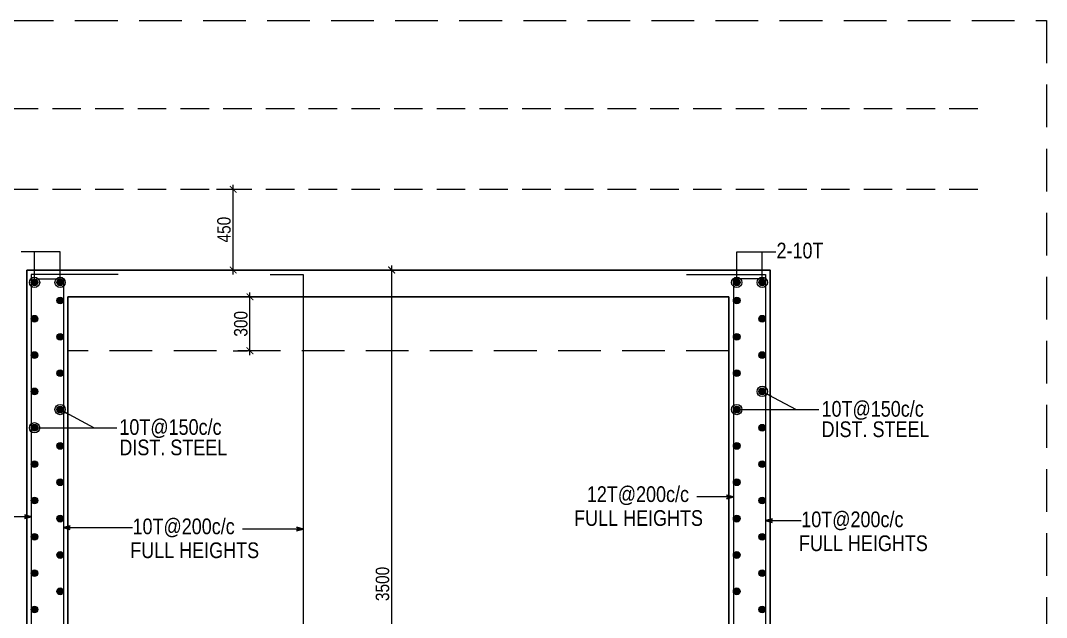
# Model space of a CAD drawing. Header units: millimetres. Extents: x 1112055 to 3390982, y -148532 to 766891.
# Drawn here: x 1843552 to 1866435, y 290072 to 303383 of the extents above; entities that cross this region are included whole.
import ezdxf

# ---------------------------------------------------------------- set-up
doc = ezdxf.new("R2010")
doc.units = ezdxf.units.MM
doc.header["$PDMODE"] = 35
doc.header["$PDSIZE"] = -25
doc.linetypes.add('Hidden', pattern=[9.525, 6.35, -3.175])
for name, color, linetype, lineweight in [('A_Levels', 150, 'Hidden', 13), ('A_Sectional elevation', 252, 'Continuous', 9), ('B FINAL COLUMN', 1, 'Continuous', 30), ('B P.C.C', 251, 'Continuous', 0), ('B STEEL', 34, 'Continuous', 15), ('B STEEL TEXT', 7, 'Continuous', 15), ('B-ST DIM', 250, 'Continuous', 18)]:
    doc.layers.add(name, color=color, linetype=linetype, lineweight=lineweight)
doc.styles.add('ARIAL', font='arial.ttf')
doc.styles.add('Q1', font='g13f12d.shx', dxfattribs={"width": 0.8})
doc.styles.add('SWINC', font='swissc.ttf')
doc.dimstyles.new('BH-STD', dxfattribs={"dimscale": 0, "dimtxt": 230, "dimasz": 125, "dimexe": 0, "dimexo": 100, "dimgap": 50, "dimtad": 1, "dimdec": 0, "dimzin": 1, "dimdsep": 46, "dimtxsty": 'Q1', "dimblk": 'ARCHTICK', "dimcen": 1, "dimdle": 100, "dimclrd": 250, "dimclre": 250, "dimclrt": 256, "dimadec": 0, "dimazin": 0, "dimtfac": 1, "dimtdec": 0, "dimtix": 1, "dimtofl": 0, "dimtmove": 0, "dimatfit": 2, "dimfxl": 1, "dimtolj": 1, "dimtzin": 0, "dimlwd": 9, "dimlwe": 9, "dimarcsym": 0})
doc.dimstyles.new('DIM 1', dxfattribs={"dimscale": 0, "dimtxt": 230, "dimasz": 150, "dimexe": 0.18, "dimexo": 0.0625, "dimgap": 0.5, "dimtad": 1, "dimdec": 0, "dimzin": 0, "dimdsep": 46, "dimtxsty": 'ARIAL', "dimblk": 'OBLIQUE', "dimcen": 6, "dimse1": 1, "dimse2": 1, "dimclrd": 256, "dimclrt": 256, "dimadec": 0, "dimazin": 2, "dimtfac": 0.75, "dimtdec": 0, "dimtix": 1, "dimtofl": 0, "dimtmove": 1, "dimatfit": 3, "dimldrblk": 'OPEN30', "dimfxl": 0.18, "dimfrac": 1, "dimtolj": 1, "dimtzin": 0, "dimlwd": -1, "dimarcsym": 0})

# ---------------------------------------------------------------- blocks, each defined once
blk = doc.blocks.new('_ArchTick')
at = {"color": 0, "linetype": 'ByBlock', "const_width": 0.15}
blk.add_lwpolyline([(-0.5, -0.5), (0.5, 0.5)], dxfattribs=at)
blk = doc.blocks.new('*D86')
at = {"layer": 'B-ST DIM', "color": 7, "lineweight": 9, "ltscale": 50, "transparency": 16777216}
for p, q in [((1851830, 297920), (1851830, 283720)), ((1852030, 283820), (1851830, 283820))]:
    blk.add_line(p, q, dxfattribs=at)
at = {"layer": 'B-ST DIM', "color": 7, "linetype": 'Hidden', "lineweight": 9, "ltscale": 50, "transparency": 16777216}
blk.add_line((1852030, 297820), (1851830, 297820), dxfattribs=at)
at = {"layer": 'Defpoints', "color": 0, "ltscale": 50, "transparency": 16777216}
for p in [(1852130, 297820), (1851830, 283820), (1852130, 283820)]:
    blk.add_point(p, dxfattribs=at)
at = {"layer": 'B-ST DIM', "color": 7, "lineweight": 9, "ltscale": 50, "transparency": 16777216, "xscale": 150, "yscale": 150, "zscale": 150}
for p, rotation in [((1851830, 297820), 90), ((1851830, 283820), 270)]:
    blk.add_blockref('_ArchTick', p, dxfattribs=dict(at, rotation=rotation))
at = {"layer": 'B-ST DIM', "color": 7, "ltscale": 50, "transparency": 16777216, "insert": (1851626, 290820), "char_height": 300, "attachment_point": 5, "rotation": 90, "style": 'SWINC'}
blk.add_mtext('\\A1;3500', dxfattribs=at)
blk = doc.blocks.new('*D94')
at = {"layer": 'B-ST DIM', "color": 7, "lineweight": 9, "ltscale": 50, "transparency": 16777216}
for p, q in [((1848670, 295920), (1848670, 297320)), ((1848298, 297220), (1848670, 297220))]:
    blk.add_line(p, q, dxfattribs=at)
at = {"layer": 'B-ST DIM', "color": 7, "linetype": 'Hidden', "lineweight": 9, "ltscale": 50, "transparency": 16777216}
blk.add_line((1848298, 296020), (1848670, 296020), dxfattribs=at)
at = {"layer": 'Defpoints', "color": 0, "ltscale": 50, "transparency": 16777216}
for p in [(1848198, 297220), (1848670, 297220), (1848198, 296020)]:
    blk.add_point(p, dxfattribs=at)
at = {"layer": 'B-ST DIM', "color": 7, "lineweight": 9, "ltscale": 50, "transparency": 16777216, "xscale": 150, "yscale": 150, "zscale": 150}
for p, rotation in [((1848670, 297220), 90), ((1848670, 296020), 270)]:
    blk.add_blockref('_ArchTick', p, dxfattribs=dict(at, rotation=rotation))
at = {"layer": 'B-ST DIM', "color": 7, "ltscale": 50, "transparency": 16777216, "insert": (1848466, 296620), "char_height": 300, "attachment_point": 5, "rotation": 90, "style": 'SWINC'}
blk.add_mtext('\\A1;300', dxfattribs=at)
blk = doc.blocks.new('*D84')
at = {"layer": 'B-ST DIM', "color": 7, "lineweight": 9, "ltscale": 50, "transparency": 16777216}
for p, q in [((1847923, 299620), (1848295, 299620)), ((1848295, 297720), (1848295, 299720))]:
    blk.add_line(p, q, dxfattribs=at)
at = {"layer": 'B-ST DIM', "color": 7, "linetype": 'Hidden', "lineweight": 9, "ltscale": 50, "transparency": 16777216}
blk.add_line((1847923, 297820), (1848295, 297820), dxfattribs=at)
at = {"layer": 'Defpoints', "color": 0, "ltscale": 50, "transparency": 16777216}
for p in [(1847823, 299620), (1848295, 299620), (1847823, 297820)]:
    blk.add_point(p, dxfattribs=at)
at = {"layer": 'B-ST DIM', "color": 7, "lineweight": 9, "ltscale": 50, "transparency": 16777216, "xscale": 150, "yscale": 150, "zscale": 150}
for p, rotation in [((1848295, 299620), 90), ((1848295, 297820), 270)]:
    blk.add_blockref('_ArchTick', p, dxfattribs=dict(at, rotation=rotation))
at = {"layer": 'B-ST DIM', "color": 7, "ltscale": 50, "transparency": 16777216, "insert": (1848091, 298720), "char_height": 300, "attachment_point": 5, "rotation": 90, "style": 'SWINC'}
blk.add_mtext('\\A1;450', dxfattribs=at)
blk = doc.blocks.new('_Oblique')
at = {"color": 0, "linetype": 'ByBlock', "lineweight": -2}
blk.add_line((-0.5, -0.5), (0.5, 0.5), dxfattribs=at)
blk = doc.blocks.new('_Open30')
at = {"color": 0, "linetype": 'ByBlock', "lineweight": -2}
for p, q in [((-1, 0.27), (0, 0)), ((0, 0), (-1, -0.27)), ((0, 0), (-1, 0))]:
    blk.add_line(p, q, dxfattribs=at)

msp = doc.modelspace()

# ---------------------------------------------------------------- hatches: boundary and pattern name
at = {"layer": 'B STEEL'}
h = msp.add_hatch(color=256, dxfattribs=at)
h.dxf.hatch_style = 1
edge = h.paths.add_edge_path()
edge.add_arc((1843865.5, 297544.9), 75, 0, 360)
h = msp.add_hatch(color=256, dxfattribs=at)
h.dxf.hatch_style = 1
edge = h.paths.add_edge_path()
edge.add_arc((1844435.5, 297544.9), 75, 0, 360)
h = msp.add_hatch(color=256, dxfattribs=at)
h.dxf.hatch_style = 1
edge = h.paths.add_edge_path()
edge.add_arc((1859525.8, 297544.9), 75, 0, 360)
h = msp.add_hatch(color=256, dxfattribs=at)
h.dxf.hatch_style = 1
edge = h.paths.add_edge_path()
edge.add_arc((1860095.8, 297544.9), 75, 0, 360)
h = msp.add_hatch(color=256, dxfattribs=at)
h.dxf.hatch_style = 1
edge = h.paths.add_edge_path()
edge.add_arc((1844435.5, 297139.6), 75, 0, 360)
h = msp.add_hatch(color=256, dxfattribs=at)
h.dxf.hatch_style = 1
edge = h.paths.add_edge_path()
edge.add_arc((1859525.8, 297139.6), 75, 0, 360)
h = msp.add_hatch(color=256, dxfattribs=at)
h.dxf.hatch_style = 1
edge = h.paths.add_edge_path()
edge.add_arc((1843865.5, 296734.3), 75, 0, 360)
h = msp.add_hatch(color=256, dxfattribs=at)
h.dxf.hatch_style = 1
edge = h.paths.add_edge_path()
edge.add_arc((1860095.8, 296734.3), 75, 0, 360)
h = msp.add_hatch(color=256, dxfattribs=at)
h.dxf.hatch_style = 1
edge = h.paths.add_edge_path()
edge.add_arc((1844435.5, 296329), 75, 0, 360)
h = msp.add_hatch(color=256, dxfattribs=at)
h.dxf.hatch_style = 1
edge = h.paths.add_edge_path()
edge.add_arc((1859525.8, 296329), 75, 0, 360)
h = msp.add_hatch(color=256, dxfattribs=at)
h.dxf.hatch_style = 1
edge = h.paths.add_edge_path()
edge.add_arc((1843865.5, 295923.7), 75, 0, 360)
h = msp.add_hatch(color=256, dxfattribs=at)
h.dxf.hatch_style = 1
edge = h.paths.add_edge_path()
edge.add_arc((1860095.8, 295923.7), 75, 0, 360)
h = msp.add_hatch(color=256, dxfattribs=at)
h.dxf.hatch_style = 1
edge = h.paths.add_edge_path()
edge.add_arc((1844435.5, 295518.5), 75, 0, 360)
h = msp.add_hatch(color=256, dxfattribs=at)
h.dxf.hatch_style = 1
edge = h.paths.add_edge_path()
edge.add_arc((1859525.8, 295518.5), 75, 0, 360)
h = msp.add_hatch(color=256, dxfattribs=at)
h.dxf.hatch_style = 1
edge = h.paths.add_edge_path()
edge.add_arc((1843865.5, 295113.2), 75, 0, 360)
h = msp.add_hatch(color=256, dxfattribs=at)
h.dxf.hatch_style = 1
edge = h.paths.add_edge_path()
edge.add_arc((1860095.8, 295113.2), 75, 0, 360)
h = msp.add_hatch(color=256, dxfattribs=at)
h.dxf.hatch_style = 1
edge = h.paths.add_edge_path()
edge.add_arc((1844435.5, 294707.9), 75, 0, 360)
h = msp.add_hatch(color=256, dxfattribs=at)
h.dxf.hatch_style = 1
edge = h.paths.add_edge_path()
edge.add_arc((1859525.8, 294707.9), 75, 0, 360)
h = msp.add_hatch(color=256, dxfattribs=at)
h.dxf.hatch_style = 1
edge = h.paths.add_edge_path()
edge.add_arc((1843865.5, 294302.6), 75, 0, 360)
h = msp.add_hatch(color=256, dxfattribs=at)
h.dxf.hatch_style = 1
edge = h.paths.add_edge_path()
edge.add_arc((1860095.8, 294302.6), 75, 0, 360)
h = msp.add_hatch(color=256, dxfattribs=at)
h.dxf.hatch_style = 1
edge = h.paths.add_edge_path()
edge.add_arc((1844435.5, 293897.3), 75, 0, 360)
h = msp.add_hatch(color=256, dxfattribs=at)
h.dxf.hatch_style = 1
edge = h.paths.add_edge_path()
edge.add_arc((1859525.8, 293897.3), 75, 0, 360)
h = msp.add_hatch(color=256, dxfattribs=at)
h.dxf.hatch_style = 1
edge = h.paths.add_edge_path()
edge.add_arc((1843865.5, 293492), 75, 0, 360)
h = msp.add_hatch(color=256, dxfattribs=at)
h.dxf.hatch_style = 1
edge = h.paths.add_edge_path()
edge.add_arc((1860095.8, 293492), 75, 0, 360)
h = msp.add_hatch(color=256, dxfattribs=at)
h.dxf.hatch_style = 1
edge = h.paths.add_edge_path()
edge.add_arc((1844435.5, 293086.7), 75, 0, 360)
h = msp.add_hatch(color=256, dxfattribs=at)
h.dxf.hatch_style = 1
edge = h.paths.add_edge_path()
edge.add_arc((1859525.8, 293086.7), 75, 0, 360)
h = msp.add_hatch(color=256, dxfattribs=at)
h.dxf.hatch_style = 1
edge = h.paths.add_edge_path()
edge.add_arc((1843865.5, 292681.4), 75, 0, 360)
h = msp.add_hatch(color=256, dxfattribs=at)
h.dxf.hatch_style = 1
edge = h.paths.add_edge_path()
edge.add_arc((1860095.8, 292681.4), 75, 0, 360)
h = msp.add_hatch(color=256, dxfattribs=at)
h.dxf.hatch_style = 1
edge = h.paths.add_edge_path()
edge.add_arc((1844435.5, 292276.1), 75, 0, 360)
h = msp.add_hatch(color=256, dxfattribs=at)
h.dxf.hatch_style = 1
edge = h.paths.add_edge_path()
edge.add_arc((1859525.8, 292276.1), 75, 0, 360)
h = msp.add_hatch(color=256, dxfattribs=at)
h.dxf.hatch_style = 1
edge = h.paths.add_edge_path()
edge.add_arc((1843865.5, 291870.8), 75, 0, 360)
h = msp.add_hatch(color=256, dxfattribs=at)
h.dxf.hatch_style = 1
edge = h.paths.add_edge_path()
edge.add_arc((1860095.8, 291870.8), 75, 0, 360)
h = msp.add_hatch(color=256, dxfattribs=at)
h.dxf.hatch_style = 1
edge = h.paths.add_edge_path()
edge.add_arc((1844435.5, 291465.5), 75, 0, 360)
h = msp.add_hatch(color=256, dxfattribs=at)
h.dxf.hatch_style = 1
edge = h.paths.add_edge_path()
edge.add_arc((1859525.8, 291465.5), 75, 0, 360)
h = msp.add_hatch(color=256, dxfattribs=at)
h.dxf.hatch_style = 1
edge = h.paths.add_edge_path()
edge.add_arc((1843865.5, 291060.2), 75, 0, 360)
h = msp.add_hatch(color=256, dxfattribs=at)
h.dxf.hatch_style = 1
edge = h.paths.add_edge_path()
edge.add_arc((1860095.8, 291060.2), 75, 0, 360)
h = msp.add_hatch(color=256, dxfattribs=at)
h.dxf.hatch_style = 1
edge = h.paths.add_edge_path()
edge.add_arc((1844435.5, 290654.9), 75, 0, 360)
h = msp.add_hatch(color=256, dxfattribs=at)
h.dxf.hatch_style = 1
edge = h.paths.add_edge_path()
edge.add_arc((1859525.8, 290654.9), 75, 0, 360)
h = msp.add_hatch(color=256, dxfattribs=at)
h.dxf.hatch_style = 1
edge = h.paths.add_edge_path()
edge.add_arc((1843865.5, 290249.6), 75, 0, 360)
h = msp.add_hatch(color=256, dxfattribs=at)
h.dxf.hatch_style = 1
edge = h.paths.add_edge_path()
edge.add_arc((1860095.8, 290249.6), 75, 0, 360)

# ---------------------------------------------------------------- linework, layer by layer
at = {"layer": 'A_Levels', "linetype": 'Hidden', "ltscale": 100}
for p, q in [((1829976.5, 301419.9), (1865043.6, 301419.9)), ((1829976.5, 299619.9), (1865043.6, 299619.9))]:
    msp.add_line(p, q, dxfattribs=at)
at = {"layer": 'A_Sectional elevation', "color": 250, "linetype": 'Hidden', "lineweight": 0, "ltscale": 150}
msp.add_line((1859350.8, 296019.9), (1844610.5, 296019.9), dxfattribs=at)
at = {"layer": 'B FINAL COLUMN', "lineweight": 25}
for p, q in [((1843690.5, 272819.9), (1843690.5, 297819.9)), ((1859350.8, 297219.9), (1844610.5, 297219.9)), ((1844610.5, 272819.9), (1844610.5, 297219.9)), ((1859350.8, 272819.9), (1859350.8, 297219.9))]:
    msp.add_line(p, q, dxfattribs=at)
msp.add_lwpolyline([(1843690.5, 297819.9), (1860270.8, 297819.9), (1860270.8, 272819.9)], dxfattribs=at)
at = {"layer": 'B P.C.C', "color": 250, "linetype": 'Hidden', "lineweight": 0, "ltscale": 150}
msp.add_lwpolyline([(1829050.6, 303382.9), (1866434.6, 303382.9), (1866434.6, 267856.6), (1829050.6, 267856.6)], close=True, dxfattribs=at)
at = {"layer": 'B STEEL', "flags": 128}
for points in [[(1845726.7, 297719.9), (1843790.5, 297719.9), (1843790.5, 271835.5), (1845484.8, 271835.5)], [(1849120.2, 297719.9), (1849859.8, 297719.9), (1849859.8, 271835.5), (1848165.5, 271835.5)], [(1858408.4, 297719.9), (1860170.8, 297719.9), (1860170.8, 271835.5), (1858476.4, 271835.5)], [(1843912, 297619.9), (1844510.5, 297619.9), (1844510.5, 271764), (1842844.1, 271764)], [(1860133.6, 297619.9), (1859450.8, 297619.9), (1859450.8, 271764), (1861117.1, 271764)]]:
    msp.add_lwpolyline(points, dxfattribs=at)
at = {"layer": 'B STEEL'}
for centre in [(1843865.5, 297544.9), (1844435.5, 297544.9), (1859525.8, 297544.9), (1860095.8, 297544.9), (1844435.5, 297139.6), (1859525.8, 297139.6), (1843865.5, 296734.3), (1860095.8, 296734.3), (1844435.5, 296329), (1859525.8, 296329), (1843865.5, 295923.7), (1860095.8, 295923.7), (1844435.5, 295518.5), (1859525.8, 295518.5), (1843865.5, 295113.2), (1860095.8, 295113.2), (1844435.5, 294707.9), (1859525.8, 294707.9), (1843865.5, 294302.6), (1860095.8, 294302.6), (1844435.5, 293897.3), (1859525.8, 293897.3), (1843865.5, 293492), (1860095.8, 293492), (1844435.5, 293086.7), (1859525.8, 293086.7), (1843865.5, 292681.4), (1860095.8, 292681.4), (1844435.5, 292276.1), (1859525.8, 292276.1), (1843865.5, 291870.8), (1860095.8, 291870.8), (1844435.5, 291465.5), (1859525.8, 291465.5), (1843865.5, 291060.2), (1860095.8, 291060.2), (1844435.5, 290654.9), (1859525.8, 290654.9), (1843865.5, 290249.6), (1860095.8, 290249.6)]:
    msp.add_circle(centre, 75, dxfattribs=at)

# ---------------------------------------------------------------- texts
at = {"layer": 'B STEEL TEXT', "lineweight": 9, "style": 'SWINC'}
for s, p in [('2-10T', (1860413.5, 298078.9)), ('10T@150c/c', (1861417.9, 294549.4)), ('10T@150c/c', (1845757.6, 294144.1)), ('DIST. STEEL', (1861417.9, 294094.6)), ('DIST. STEEL', (1845757.6, 293689.3)), ('12T@200c/c', (1856183.4, 292647.5)), ('FULL HEIGHTS', (1855899.3, 292114.6)), ('10T@200c/c', (1860965.5, 292085.3)), ('10T@200c/c', (1846050.6, 291928.9)), ('FULL HEIGHTS', (1845999.7, 291396)), ('FULL HEIGHTS', (1860914.7, 291552.4))]:
    msp.add_text(s, height=350, dxfattribs=at).set_placement(p)

# ---------------------------------------------------------------- dimensions: what is measured, and where the dimension line sits
at = {"layer": 'B-ST DIM', "ltscale": 50}
for base, p1, p2, picture, middle in [((1848295.2, 299619.9), (1847823.3, 297819.9), (1847823.3, 299619.9), '*D84', (1848091.4, 298719.9)), ((1851830.1, 283819.9), (1852129.7, 297819.9), (1852129.7, 283819.9), '*D86', (1851626.3, 290819.9)), ((1848670.1, 297219.9), (1848198.2, 296019.9), (1848198.2, 297219.9), '*D94', (1848466.3, 296619.9))]:
    dim = msp.add_linear_dim(base=base, p1=p1, p2=p2, angle=90, dimstyle='BH-STD', override={"dimscale": 1, "dimtxt": 300, "dimasz": 150, "dimlfac": 0.25, "dimtxsty": 'SWINC', "dimclrd": 7, "dimclre": 7, "dimclrt": 7}, dxfattribs=at)
    dim.commit()
    dim.dimension.update_dxf_attribs({"geometry": picture, "text_midpoint": middle})

# ---------------------------------------------------------------- leaders
at = {"layer": 'B STEEL TEXT', "lineweight": 9}
for points in [[(1844435.5, 297544.9), (1844435.5, 298226.1), (1843564.4, 298226.1)], [(1843865.5, 297544.9), (1843865.5, 298226.1), (1843564.4, 298226.1)], [(1859525.8, 297544.9), (1859525.8, 298226.1), (1860396.8, 298226.1)], [(1860095.8, 297544.9), (1860095.8, 298226.1), (1860396.8, 298226.1)], [(1860095.8, 295113.2), (1860854.5, 294707.9)], [(1844435.5, 294707.9), (1845194.2, 294302.6)], [(1859525.8, 294707.9), (1861357.4, 294707.9)], [(1843865.5, 294302.6), (1845697.2, 294302.6)]]:
    msp.add_leader(points, dimstyle='DIM 1', override={"dimscale": 1, "dimasz": 230, "dimtad": 0, "dimtxsty": 'SWINC', "dimldrblk": 'DotBlank', "dimfxlon": 1, "dimarcsym": 2}, dxfattribs=at)
at = {"layer": 'B STEEL TEXT', "lineweight": 5}
for points in [[(1859450.8, 292760.7), (1858634.3, 292760.7)], [(1843790.5, 292317.9), (1842974.1, 292317.9)], [(1860170.8, 292233.1), (1860963.5, 292233.1)], [(1844510.5, 292076.7), (1846048.5, 292076.7)], [(1849859.8, 292042), (1848501.5, 292042)]]:
    msp.add_leader(points, dimstyle='DIM 1', override={"dimscale": 1, "dimtad": 0, "dimtxsty": 'SWINC', "dimfxlon": 1, "dimlwd": 5, "dimarcsym": 2}, dxfattribs=at)

doc.saveas('drawing.dxf')
